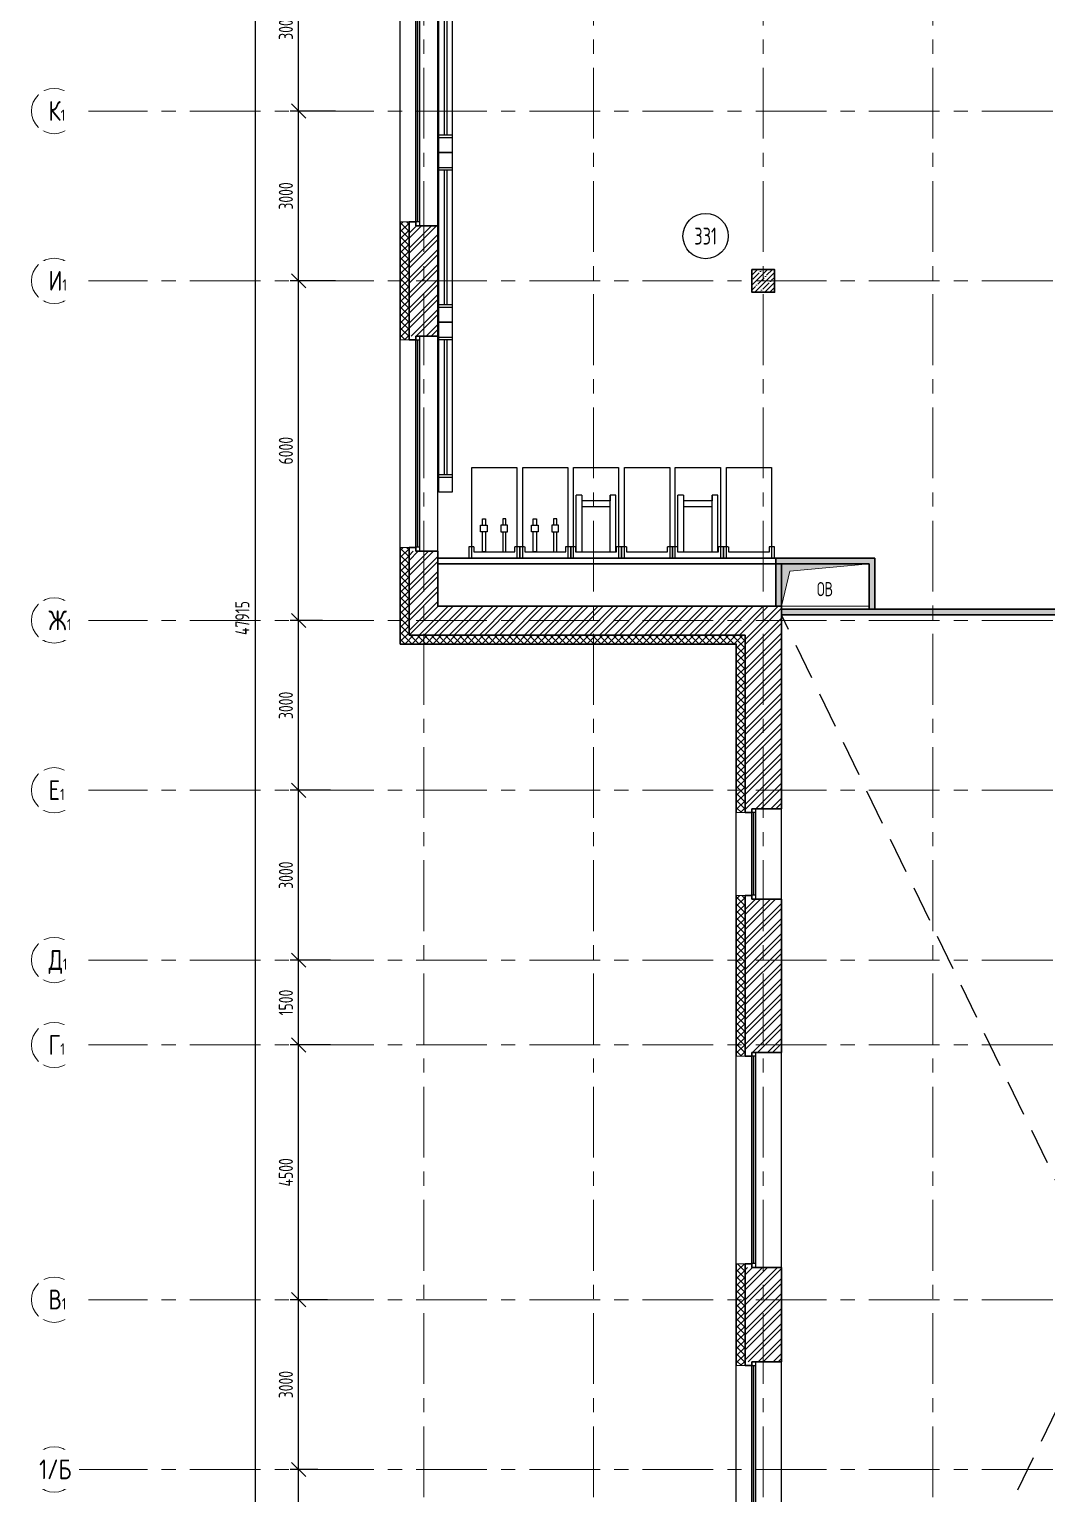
# Model space of a CAD drawing. Header units: millimetres. Extents: x -13407 to 95998, y -2611 to 109495.
# Drawn here: x -13404 to 4581, y 35968 to 61839 of the extents above; entities that cross this region are included whole.
import ezdxf
from ezdxf.enums import TextEntityAlignment as Align

# ---------------------------------------------------------------- set-up
doc = ezdxf.new("R2010")
doc.units = ezdxf.units.MM
doc.linetypes.add('CENTER', pattern=[2, 1.25, -0.25, 0.25, -0.25])
doc.linetypes.add('DASHED', pattern=[19.05, 12.7, -6.35])
for name, color, linetype, lineweight in [('АР_Колонны', 5, 'Continuous', 30), ('АР_Колонны Штрих', 250, 'Continuous', 5), ('АР_Маркер экспликации', 239, 'Continuous', 13), ('АР_Навесной фасад', 5, 'Continuous', 5), ('АР_Номер помещения', 1, 'Continuous', 25), ('АР_Окна', 4, 'Continuous', 0), ('АР_Оси', 193, 'Continuous', 9), ('АР_Оси размеры', 164, 'Continuous', 9), ('АР_Перегородки газоблок', 165, 'Continuous', 30), ('АР_Перегородки газоблок_Штрих', 165, 'Continuous', 5), ('АР_Помещения_площадь', 19, 'Continuous', 9), ('АР_Сущ Несущая стена', 202, 'Continuous', 30), ('АР_Утеплитель', 250, 'Continuous', 9), ('АР_Штриховка кирпич', 250, 'Continuous', 9), ('Спринклеры', 7, 'Continuous', 18)]:
    doc.layers.add(name, color=color, linetype=linetype, lineweight=lineweight)
for name, color, linetype in [('АР_новое окно', 160, 'Continuous'), ('АР_Отверстия', 251, 'Continuous'), ('ТХ_спорт', 40, 'Continuous')]:
    doc.layers.add(name, color=color, linetype=linetype)
doc.styles.add('ICOCPEUR', font='isocpeur.ttf')
doc.styles.add('ISOCPEUR', font='isocpeur.ttf', dxfattribs={"width": 0.7})
doc.styles.get("Standard").update_dxf_attribs({"font": 'arial.ttf'})
doc.styles.add('ГОСТ 2.304', font='isocpeur.ttf', dxfattribs={"width": 0.7})
doc.dimstyles.new('СПДС', dxfattribs={"dimscale": 100, "dimtxt": 2.5, "dimasz": 2.5, "dimexe": 1.5, "dimexo": 0, "dimgap": 1, "dimtad": 1, "dimdec": 0, "dimrnd": 1, "dimtxsty": 'ГОСТ 2.304', "dimblk": 'OBLIQUE', "dimcen": 2.5, "dimdle": 1.5, "dimadec": 0, "dimazin": 2, "dimtfac": 0.75, "dimtdec": 0, "dimtmove": 1, "dimatfit": 3, "dimfxl": 1, "dimtolj": 1, "dimarcsym": 1})
pattern_1 = [(45, (-951676.66, 109617.1), (-132.58252, 132.58252), []), (45, (-951588.28, 109617.1), (-132.58252, 132.58252), [])]

# ---------------------------------------------------------------- blocks, each defined once
blk = doc.blocks.new('*U243')
at = {"layer": 'АР_новое окно', "color": 253, "lineweight": 20}
for p, q in [((0, 3800), (-70, 3800)), ((0, 0), (-70, 0))]:
    blk.add_line(p, q, dxfattribs=at)
at = {"layer": 'АР_новое окно', "color": 253}
for p, q in [((-70, 3800), (-70, 0)), ((-70, 0), (-70, 3800)), ((0, 3730), (-70, 3730)), ((-35, 3730), (-35, 70)), ((0, 3800), (0, 0)), ((0, 70), (-70, 70))]:
    blk.add_line(p, q, dxfattribs=at)
blk = doc.blocks.new('*U244')
at = {"layer": 'АР_новое окно', "color": 253, "lineweight": 20}
for p, q in [((0, 3800), (-70, 3800)), ((0, 0), (-70, 0))]:
    blk.add_line(p, q, dxfattribs=at)
at = {"layer": 'АР_новое окно', "color": 253}
for p, q in [((-70, 3800), (-70, 0)), ((-70, 0), (-70, 3800)), ((0, 3730), (-70, 3730)), ((-35, 3730), (-35, 70)), ((0, 3800), (0, 0)), ((0, 70), (-70, 70))]:
    blk.add_line(p, q, dxfattribs=at)
blk = doc.blocks.new('*U245')
at = {"layer": 'АР_новое окно', "color": 253, "lineweight": 20}
for p, q in [((0, 1600), (-70, 1600)), ((0, 0), (-70, 0))]:
    blk.add_line(p, q, dxfattribs=at)
at = {"layer": 'АР_новое окно', "color": 253}
for p, q in [((-70, 1600), (-70, 0)), ((-70, 0), (-70, 1600)), ((0, 1600), (0, 0)), ((0, 1530), (-70, 1530)), ((-35, 1530), (-35, 70)), ((0, 70), (-70, 70))]:
    blk.add_line(p, q, dxfattribs=at)
blk = doc.blocks.new('_Oblique')
at = {"color": 253, "linetype": 'ByBlock', "lineweight": -2}
blk.add_line((-0.5, -0.5), (0.5, 0.5), dxfattribs=at)
blk = doc.blocks.new('*D267')
at = {"layer": 'АР_Оси размеры', "color": 253, "lineweight": -2, "ltscale": 100, "transparency": 16777216}
for p, q in [((-8643, 33245), (-8643, 36545)), ((-8301, 36395), (-8793, 36395)), ((-8301, 33395), (-8793, 33395))]:
    blk.add_line(p, q, dxfattribs=at)
at = {"layer": 'АР_Оси размеры', "color": 253, "lineweight": -2, "ltscale": 100, "transparency": 16777216, "xscale": 250, "yscale": 250, "zscale": 250}
for p, rotation in [((-8643, 36395), 90), ((-8643, 33395), 270)]:
    blk.add_blockref('_Oblique', p, dxfattribs=dict(at, rotation=rotation))
at = {"layer": 'АР_Оси размеры', "color": 253, "ltscale": 100, "transparency": 16777216, "insert": (-8868, 34895), "char_height": 250, "attachment_point": 5, "rotation": 90, "style": 'ГОСТ 2.304'}
blk.add_mtext('\\A1;3000', dxfattribs=at)
blk = doc.blocks.new('*D268')
at = {"layer": 'АР_Оси размеры', "color": 253, "lineweight": -2, "ltscale": 100, "transparency": 16777216}
for p, q in [((-8134, 39395), (-8793, 39395)), ((-8643, 36245), (-8643, 39545)), ((-8301, 36395), (-8793, 36395))]:
    blk.add_line(p, q, dxfattribs=at)
at = {"layer": 'АР_Оси размеры', "color": 253, "lineweight": -2, "ltscale": 100, "transparency": 16777216, "xscale": 250, "yscale": 250, "zscale": 250}
for p, rotation in [((-8643, 39395), 90), ((-8643, 36395), 270)]:
    blk.add_blockref('_Oblique', p, dxfattribs=dict(at, rotation=rotation))
at = {"layer": 'АР_Оси размеры', "color": 253, "ltscale": 100, "transparency": 16777216, "insert": (-8868, 37895), "char_height": 250, "attachment_point": 5, "rotation": 90, "style": 'ГОСТ 2.304'}
blk.add_mtext('\\A1;3000', dxfattribs=at)
blk = doc.blocks.new('*D269')
at = {"layer": 'АР_Оси размеры', "color": 253, "lineweight": -2, "ltscale": 100, "transparency": 16777216}
for p, q in [((-8643, 39245), (-8643, 44045)), ((-8080, 43895), (-8793, 43895)), ((-8134, 39395), (-8793, 39395))]:
    blk.add_line(p, q, dxfattribs=at)
at = {"layer": 'АР_Оси размеры', "color": 253, "lineweight": -2, "ltscale": 100, "transparency": 16777216, "xscale": 250, "yscale": 250, "zscale": 250}
for p, rotation in [((-8643, 43895), 90), ((-8643, 39395), 270)]:
    blk.add_blockref('_Oblique', p, dxfattribs=dict(at, rotation=rotation))
at = {"layer": 'АР_Оси размеры', "color": 253, "ltscale": 100, "transparency": 16777216, "insert": (-8868, 41645), "char_height": 250, "attachment_point": 5, "rotation": 90, "style": 'ГОСТ 2.304'}
blk.add_mtext('\\A1;4500', dxfattribs=at)
blk = doc.blocks.new('*D270')
at = {"layer": 'АР_Оси размеры', "color": 253, "lineweight": -2, "ltscale": 100, "transparency": 16777216}
for p, q in [((-8643, 43745), (-8643, 45545)), ((-8080, 45395), (-8793, 45395)), ((-8080, 43895), (-8793, 43895))]:
    blk.add_line(p, q, dxfattribs=at)
at = {"layer": 'АР_Оси размеры', "color": 253, "lineweight": -2, "ltscale": 100, "transparency": 16777216, "xscale": 250, "yscale": 250, "zscale": 250}
for p, rotation in [((-8643, 45395), 90), ((-8643, 43895), 270)]:
    blk.add_blockref('_Oblique', p, dxfattribs=dict(at, rotation=rotation))
at = {"layer": 'АР_Оси размеры', "color": 253, "ltscale": 100, "transparency": 16777216, "insert": (-8868, 44645), "char_height": 250, "attachment_point": 5, "rotation": 90, "style": 'ГОСТ 2.304'}
blk.add_mtext('\\A1;1500', dxfattribs=at)
blk = doc.blocks.new('*D271')
at = {"layer": 'АР_Оси размеры', "color": 253, "lineweight": -2, "ltscale": 100, "transparency": 16777216}
for p, q in [((-8219, 48395), (-8793, 48395)), ((-8643, 45245), (-8643, 48545)), ((-8080, 45395), (-8793, 45395))]:
    blk.add_line(p, q, dxfattribs=at)
at = {"layer": 'АР_Оси размеры', "color": 253, "lineweight": -2, "ltscale": 100, "transparency": 16777216, "xscale": 250, "yscale": 250, "zscale": 250}
for p, rotation in [((-8643, 48395), 90), ((-8643, 45395), 270)]:
    blk.add_blockref('_Oblique', p, dxfattribs=dict(at, rotation=rotation))
at = {"layer": 'АР_Оси размеры', "color": 253, "ltscale": 100, "transparency": 16777216, "insert": (-8868, 46895), "char_height": 250, "attachment_point": 5, "rotation": 90, "style": 'ГОСТ 2.304'}
blk.add_mtext('\\A1;3000', dxfattribs=at)
blk = doc.blocks.new('*D272')
at = {"layer": 'АР_Оси размеры', "color": 253, "lineweight": -2, "ltscale": 100, "transparency": 16777216}
for p, q in [((-8643, 48245), (-8643, 51545)), ((-8219, 51395), (-8793, 51395)), ((-8080, 48395), (-8793, 48395))]:
    blk.add_line(p, q, dxfattribs=at)
at = {"layer": 'АР_Оси размеры', "color": 253, "lineweight": -2, "ltscale": 100, "transparency": 16777216, "xscale": 250, "yscale": 250, "zscale": 250}
for p, rotation in [((-8643, 51395), 90), ((-8643, 48395), 270)]:
    blk.add_blockref('_Oblique', p, dxfattribs=dict(at, rotation=rotation))
at = {"layer": 'АР_Оси размеры', "color": 253, "ltscale": 100, "transparency": 16777216, "insert": (-8868, 49895), "char_height": 250, "attachment_point": 5, "rotation": 90, "style": 'ГОСТ 2.304'}
blk.add_mtext('\\A1;3000', dxfattribs=at)
blk = doc.blocks.new('*D273')
at = {"layer": 'АР_Оси размеры', "color": 253, "lineweight": -2, "ltscale": 100, "transparency": 16777216}
for p, q in [((-8643, 51245), (-8643, 57545)), ((-7988, 57395), (-8793, 57395)), ((-8219, 51395), (-8793, 51395))]:
    blk.add_line(p, q, dxfattribs=at)
at = {"layer": 'АР_Оси размеры', "color": 253, "lineweight": -2, "ltscale": 100, "transparency": 16777216, "xscale": 250, "yscale": 250, "zscale": 250}
for p, rotation in [((-8643, 57395), 90), ((-8643, 51395), 270)]:
    blk.add_blockref('_Oblique', p, dxfattribs=dict(at, rotation=rotation))
at = {"layer": 'АР_Оси размеры', "color": 253, "ltscale": 100, "transparency": 16777216, "insert": (-8868, 54395), "char_height": 250, "attachment_point": 5, "rotation": 90, "style": 'ГОСТ 2.304'}
blk.add_mtext('\\A1;6000', dxfattribs=at)
blk = doc.blocks.new('*D274')
at = {"layer": 'АР_Оси размеры', "color": 253, "lineweight": -2, "ltscale": 100, "transparency": 16777216}
for p, q in [((-8643, 57245), (-8643, 60545)), ((-8131, 60395), (-8793, 60395)), ((-7988, 57395), (-8793, 57395))]:
    blk.add_line(p, q, dxfattribs=at)
at = {"layer": 'АР_Оси размеры', "color": 253, "lineweight": -2, "ltscale": 100, "transparency": 16777216, "xscale": 250, "yscale": 250, "zscale": 250}
for p, rotation in [((-8643, 60395), 90), ((-8643, 57395), 270)]:
    blk.add_blockref('_Oblique', p, dxfattribs=dict(at, rotation=rotation))
at = {"layer": 'АР_Оси размеры', "color": 253, "ltscale": 100, "transparency": 16777216, "insert": (-8868, 58895), "char_height": 250, "attachment_point": 5, "rotation": 90, "style": 'ГОСТ 2.304'}
blk.add_mtext('\\A1;3000', dxfattribs=at)
blk = doc.blocks.new('*D275')
at = {"layer": 'АР_Оси размеры', "color": 253, "lineweight": -2, "ltscale": 100, "transparency": 16777216}
for p, q in [((-8131, 63395), (-8793, 63395)), ((-8643, 60245), (-8643, 63545)), ((-7988, 60395), (-8793, 60395))]:
    blk.add_line(p, q, dxfattribs=at)
at = {"layer": 'АР_Оси размеры', "color": 253, "lineweight": -2, "ltscale": 100, "transparency": 16777216, "xscale": 250, "yscale": 250, "zscale": 250}
for p, rotation in [((-8643, 63395), 90), ((-8643, 60395), 270)]:
    blk.add_blockref('_Oblique', p, dxfattribs=dict(at, rotation=rotation))
at = {"layer": 'АР_Оси размеры', "color": 253, "ltscale": 100, "transparency": 16777216, "insert": (-8868, 61895), "char_height": 250, "attachment_point": 5, "rotation": 90, "style": 'ГОСТ 2.304'}
blk.add_mtext('\\A1;3000', dxfattribs=at)
blk = doc.blocks.new('*D279')
at = {"layer": 'АР_Оси размеры', "color": 253, "lineweight": -2, "ltscale": 100, "transparency": 16777216}
for p, q in [((-9469, 75395), (-9263, 75395)), ((-9413, 75545), (-9413, 27330)), ((-9469, 27480), (-9263, 27480))]:
    blk.add_line(p, q, dxfattribs=at)
at = {"layer": 'АР_Оси размеры', "color": 253, "lineweight": -2, "ltscale": 100, "transparency": 16777216, "xscale": 250, "yscale": 250, "zscale": 250}
for p, rotation in [((-9413, 75395), 90), ((-9413, 27480), 270)]:
    blk.add_blockref('_Oblique', p, dxfattribs=dict(at, rotation=rotation))
at = {"layer": 'АР_Оси размеры', "color": 253, "ltscale": 100, "transparency": 16777216, "insert": (-9638, 51438), "char_height": 250, "attachment_point": 5, "rotation": 90, "style": 'ГОСТ 2.304'}
blk.add_mtext('\\A1;47915', dxfattribs=at)
blk = doc.blocks.new('*U344')
at = {"layer": 'АР_Номер помещения', "color": 253}
blk.add_circle((1135, -4684), 400, dxfattribs=at)
at = {"layer": 'АР_Номер помещения', "color": 253, "style": 'ISOCPEUR', "width": 0.7}
blk.add_attdef('НОМЕР_ПОМЕЩЕНИЯ', text='', height=300, dxfattribs=at).set_placement((1135, -4684), align=Align.MIDDLE_CENTER)
at = {"layer": 'АР_Помещения_площадь', "color": 253, "lineweight": 30, "width": 0.7, "flags": 104}
blk.add_attdef('ИМЯ_ПОМЕЩЕНИЯ', text='', height=100, dxfattribs=at).set_placement((158, 1217), align=Align.MIDDLE_CENTER)
blk = doc.blocks.new('*U259')
at = {"layer": 'АР_новое окно', "color": 253, "lineweight": 20}
for p, q in [((0, 3800), (-70, 3800)), ((0, 0), (-70, 0))]:
    blk.add_line(p, q, dxfattribs=at)
at = {"layer": 'АР_новое окно', "color": 253}
for p, q in [((-70, 3800), (-70, 0)), ((-70, 0), (-70, 3800)), ((0, 3730), (-70, 3730)), ((-35, 3730), (-35, 70)), ((0, 3800), (0, 0)), ((0, 70), (-70, 70))]:
    blk.add_line(p, q, dxfattribs=at)
blk = doc.blocks.new('*U260')
at = {"layer": 'АР_новое окно', "color": 253, "lineweight": 20}
for p, q in [((0, 3800), (-70, 3800)), ((0, 0), (-70, 0))]:
    blk.add_line(p, q, dxfattribs=at)
at = {"layer": 'АР_новое окно', "color": 253}
for p, q in [((-70, 3800), (-70, 0)), ((-70, 0), (-70, 3800)), ((0, 3730), (-70, 3730)), ((-35, 3730), (-35, 70)), ((0, 3800), (0, 0)), ((0, 70), (-70, 70))]:
    blk.add_line(p, q, dxfattribs=at)
blk = doc.blocks.new('спорт инвентарь 1')
at = {"color": 253}
blk.add_lwpolyline([(-53, 0), (-852, 0), (-852, 1604), (-53, 1604)], close=True, dxfattribs=at)
for points in [[(-805, 111), (-805, 1112)], [(-704, 1112), (-805, 1112)], [(-704, 1112), (-704, 111)], [(-201, 1112), (-201, 1011), (-704, 1011), (-704, 911), (-201, 911)], [(-201, 111), (-201, 1112)], [(-101, 111), (-101, 1112), (-201, 1112)], [(-815, 201), (-900, 201), (-900, 0), (0, 0), (0, 201), (-90, 201)], [(-815, 201), (-815, 111)], [(-815, 111), (-90, 111)], [(-90, 111), (-90, 201)]]:
    blk.add_lwpolyline(points, dxfattribs=at)
blk = doc.blocks.new('бег дорожка')
at = {"color": 253}
blk.add_lwpolyline([(-53, 0), (-852, 0), (-852, 1604), (-53, 1604)], close=True, dxfattribs=at)
for points in [[(-818, 201), (-903, 201), (-903, 0), (-3, 0), (-3, 201), (-93, 201)], [(-815, 201), (-815, 111)], [(-815, 111), (-90, 111)], [(-90, 111), (-90, 201)]]:
    blk.add_lwpolyline(points, dxfattribs=at)
blk = doc.blocks.new('У127б')
at = {"color": 253, "ltscale": 250.120383}
for points in [[(190072, -190835), (189718, -190835), (189718, -190781), (190072, -190781)], [(190191, -190781), (190303, -190781), (190303, -190835), (190191, -190835)], [(190072, -191141), (189718, -191141), (189718, -191196), (190072, -191195)], [(190191, -191195), (190303, -191195), (190303, -191141), (190191, -191141)]]:
    blk.add_lwpolyline(points, dxfattribs=at)
for points in [[(190191, -190748), (190191, -190867), (190072, -190867), (190072, -190748)], [(190191, -191228), (190191, -191109), (190072, -191109), (190072, -191228)]]:
    blk.add_lwpolyline(points, close=True, dxfattribs=at)
blk = doc.blocks.new('A$C07331677')
at = {"color": 253}
for points in [[(0, 0), (0, 3000), (238, 3000), (238, 0)], [(0, 2688), (0, 2741), (238, 2741), (238, 2688)], [(143, 312), (143, 2688), (90, 2688), (90, 312)], [(0, 265), (0, 312), (238, 312), (238, 265)]]:
    blk.add_lwpolyline(points, close=True, dxfattribs=at)

msp = doc.modelspace()

# ---------------------------------------------------------------- hatches: boundary and pattern name
at = {"layer": 'АР_Колонны Штрих', "ltscale": 100}
h = msp.add_hatch(dxfattribs=at)
h.set_pattern_fill('ANSI35', color=253, scale=500)
h.set_pattern_definition([(45, (-957682.16, 97466.47), (-88.388348, 88.388348), []), (45, (-957593.77, 97466.47), (-88.388348, 88.388348), [156.25, -31.25, 0, -31.25])])
h.paths.add_polyline_path([(-230.1, 57595), (-630.1, 57595), (-630.1, 57195), (-230.1, 57195)])
at = {"layer": 'АР_Перегородки газоблок_Штрих', "ltscale": 100}
h = msp.add_hatch(dxfattribs=at)
h.set_pattern_fill('AR-CONC', color=253, scale=30)
h.set_pattern_definition([(50, (-58072.46, -55205.68), (215.17805, -18.82564), [22.5, -247.5]), (355, (-58072.46, -55205.68), (-41.6254, 225.65764), [18, -198]), (100.45144, (-58054.53, -55207.25), (173.55265, 206.832), [19.12206, -210.34263]), (46.1842, (-58072.46, -55145.68), (320.1724, -49.6558), [33.75, -371.25]), (96.63564, (-58045.78, -55149.82), (280.3986, 292.2356), [28.6831, -315.5141]), (351.18416, (-58072.46, -55145.68), (280.3986, 292.2356), [27, -297]), (21, (-58042.46, -55160.68), (179.07212, -120.78567), [22.5, -247.5]), (326, (-58042.46, -55160.68), (72.9946, 217.545), [18, -198]), (71.45144, (-58027.54, -55170.75), (252.0667, 96.75935), [19.12206, -210.34263]), (37.5, (-58072.46, -55205.68), (3.647957, 99.868156), [0, -195.6, 0, -201, 0, -198.75]), (7.5, (-58072.46, -55205.68), (78.92086, 118.32351), [0, -114.6, 0, -191.1, 0, -75.75]), (327.5, (-58139.36, -55205.68), (160.14673, -6.76646), [0, -75, 0, -234, 0, -310.5]), (317.5, (-58169.36, -55205.68), (174.95585, 30.0315), [0, -97.5, 0, -155.4, 0, -220.5])])
h.paths.add_polyline_path([(-110.2, 51645), (-110.2, 51495), (-110.2, 51525), (-110.2, 51645), (-110.2, 51595), (1439.8, 51595), (1439.8, 52395), (-110.2, 52395), (-110.2, 51645), (-210.2, 51645), (-210.2, 52495), (1547, 52495), (1539.8, 51595), (5377.6, 51595), (5369.9, 51895), (5489.9, 51895), (5489.9, 51595), (11369.6, 51595), (11369.9, 51595), (11369.9, 51495), (5769.9, 51495), (5769.9, 51595), (5369.9, 51595), (5369.9, 51495), (-110.2, 51495), (-110.2, 51645), (-110.2, 51645), (-110.2, 51525), (-110.2, 51645)])
at = {"layer": 'АР_Утеплитель', "ltscale": 100}
h = msp.add_hatch(dxfattribs=at)
h.set_pattern_fill('ANSI37', color=253, scale=700)
h.set_pattern_definition([(45, (-982730.03, 92247.145), (-61.871843, 61.871843), []), (135, (-982730.03, 92247.145), (-61.871843, -61.871843), [])])
h.paths.add_polyline_path([(-6689.9, 58435), (-6690.1, 56355), (-6840.1, 56355), (-6839.9, 58435)])
h = msp.add_hatch(dxfattribs=at)
h.set_pattern_fill('ANSI37', color=253, scale=700)
h.set_pattern_definition([(45, (-976790.155, 83896.855), (-61.871843, 61.871843), []), (135, (-976790.155, 83896.855), (-61.871843, -61.871843), [])])
h.paths.add_polyline_path([(-750.2, 51135), (-750.2, 48004.7), (-900.2, 48004.7), (-900.2, 50985), (-6840.1, 50985), (-6840.1, 52685), (-6690.1, 52685), (-6690.1, 51135)])
h = msp.add_hatch(dxfattribs=at)
h.set_pattern_fill('ANSI37', color=253, scale=700)
h.set_pattern_definition([(45, (-976790.155, 79592.145), (-61.871843, 61.871843), []), (135, (-976790.155, 79592.145), (-61.871843, -61.871843), [])])
h.paths.add_polyline_path([(-750.2, 46534.7), (-750.2, 43700), (-900.2, 43700), (-900.2, 46534.7)])
h = msp.add_hatch(dxfattribs=at)
h.set_pattern_fill('ANSI37', color=253, scale=700)
h.set_pattern_definition([(45, (-976790.155, 74122.145), (-61.871843, 61.871843), []), (135, (-976790.155, 74122.145), (-61.871843, -61.871843), [])])
h.paths.add_polyline_path([(-750.2, 40030), (-750.2, 38230), (-900.2, 38230), (-900.2, 40030)])
at = {"layer": 'АР_Штриховка кирпич', "ltscale": 100}
h = msp.add_hatch(dxfattribs=at)
h.set_pattern_fill('ANSI32', color=253, scale=500)
h.set_pattern_definition([(45, (-951676.66, 112657.1), (-132.58252, 132.58252), []), (45, (-951588.28, 112657.1), (-132.58252, 132.58252), [])])
h.paths.add_polyline_path([(-6180.1, 58370), (-6690.1, 58370), (-6690.1, 56420), (-6180.1, 56420)])
h = msp.add_hatch(dxfattribs=at)
h.set_pattern_fill('ANSI32', color=253, scale=500)
h.set_pattern_definition(pattern_1)
h.paths.add_polyline_path([(-6180.1, 52620), (-6690.1, 52620), (-6690.1, 51135), (-750.2, 51135), (-750.1, 51135), (-110.1, 51135), (-110.2, 51645), (-6180.1, 51645)])
h = msp.add_hatch(dxfattribs=at)
h.set_pattern_fill('ANSI32', color=253, scale=500)
h.set_pattern_definition(pattern_1)
h.paths.add_polyline_path([(-110.1, 51136.8), (-750.1, 51136.8), (-750.2, 48069.7), (-110.2, 48069.7)])
h = msp.add_hatch(dxfattribs=at)
h.set_pattern_fill('ANSI32', color=253, scale=500)
h.set_pattern_definition(pattern_1)
h.paths.add_polyline_path([(-110.2, 46469.7), (-750.2, 46469.7), (-750.1, 43765), (-110.1, 43765)])
h = msp.add_hatch(dxfattribs=at)
h.set_pattern_fill('ANSI32', color=253, scale=500)
h.set_pattern_definition(pattern_1)
h.paths.add_polyline_path([(-110.2, 39965), (-750.2, 39965), (-750.2, 38295), (-110.2, 38295)])
at = {"layer": 'Спринклеры', "ltscale": 100}
h = msp.add_hatch(dxfattribs=at)
h.set_pattern_fill('ANSI31', color=253)
h.set_pattern_definition([(45, (-58072.45853, -55205.68246), (-0.08838834765, 0.08838834765), [])])
h.paths.add_polyline_path([(1439.8, 52395), (-110.2, 52395), (-110.2, 51645), (38.5, 52268.1)])

# ---------------------------------------------------------------- linework, layer by layer
at = {"color": 253, "linetype": 'DASHED', "ltscale": 50}
for p, q in [((11249.8, 28102.4), (-110.2, 51495)), ((-110.2, 27480), (11569.9, 51395))]:
    msp.add_line(p, q, dxfattribs=at)
at = {"layer": 'АР_Колонны', "color": 253, "ltscale": 100}
msp.add_lwpolyline([(-630.1, 57595), (-230.1, 57595), (-230.1, 57195), (-630.1, 57195)], close=True, dxfattribs=at)
at = {"layer": 'АР_Навесной фасад', "color": 253, "ltscale": 100}
for points in [[(-6689.7, 58435), (-6850.1, 58435)], [(-6689.7, 56355), (-6850.1, 56355)], [(-6689.7, 52685), (-6850.1, 52685)], [(-750.2, 48004.7), (-910.2, 48004.7)], [(-750.2, 46534.7), (-910.2, 46534.7)], [(-750.2, 43700), (-910.2, 43700)], [(-750.2, 40030), (-910.2, 40030)], [(-750.2, 38230), (-910.2, 38230)]]:
    msp.add_lwpolyline(points, dxfattribs=at)
at = {"layer": 'АР_новое окно', "color": 253, "ltscale": 100}
for p, q in [((-6850.1, 50975), (-6850.1, 63815)), ((-6840.1, 56355), (-6840.1, 58435)), ((-6840.1, 50985), (-6840.1, 52685)), ((-6850.1, 50975), (-910.2, 50975)), ((-6840.1, 50985), (-900.2, 50985)), ((-900.2, 48004.7), (-900.2, 50985)), ((-900.2, 43700), (-900.2, 46534.7)), ((-900.2, 38230), (-900.2, 40030))]:
    msp.add_line(p, q, dxfattribs=at)
at = {"layer": 'АР_новое окно', "color": 253}
for p, q in [((-6180.1, 58370), (-6180.1, 62170)), ((-6180.1, 52620), (-6180.1, 56420)), ((-910.2, 26680), (-910.2, 50975)), ((-110.2, 46469.7), (-110.2, 48069.7)), ((-110.2, 39965), (-110.2, 43765)), ((-110.2, 34495), (-110.2, 38295))]:
    msp.add_line(p, q, dxfattribs=at)
at = {"layer": 'АР_Окна', "color": 253, "lineweight": 15, "ltscale": 100}
msp.add_line((-6180.1, 61320), (-6180.1, 62630), dxfattribs=at)
at = {"layer": 'АР_Оси', "color": 253, "linetype": 'CENTER', "ltscale": 1000}
for p, q in [((-6430.1, 79157.5), (-6430.1, 23425.1)), ((-3430.1, 79157.5), (-3430.1, 23425.1)), ((-430.1, 79157.5), (-430.1, 23425.1)), ((2569.9, 79157.5), (2569.9, 23425.1)), ((-12563.8, 60395), (70614.6, 60395)), ((-12563.8, 57395), (70614.6, 57395)), ((-12563.8, 51395), (70614.6, 51395)), ((-12563.8, 48395), (70614.6, 48395)), ((-12563.8, 45395), (70614.6, 45395)), ((-12563.8, 43895), (70614.6, 43895)), ((-12563.8, 39395), (70614.6, 39395)), ((-12563.8, 36395), (70614.6, 36395))]:
    msp.add_line(p, q, dxfattribs=at)
at = {"layer": 'АР_Оси', "color": 253, "ltscale": 0.5}
for centre in [(-12963.8, 60395), (-12963.8, 57395), (-12963.8, 51395), (-12963.8, 48395), (-12963.8, 45395), (-12963.8, 43895), (-12963.8, 39395), (-12963.8, 36395)]:
    msp.add_circle(centre, 400, dxfattribs=at)
at = {"layer": 'АР_Перегородки газоблок', "color": 253, "ltscale": 100}
for p, q in [((1539.8, 52495), (-6180.1, 52495)), ((1439.8, 52395), (-6180.1, 52395)), ((-210.2, 52495), (-210.2, 51645)), ((-110.2, 52395), (-110.2, 51645)), ((1439.8, 51595), (1439.8, 52395)), ((1539.8, 51595), (1539.8, 52495))]:
    msp.add_line(p, q, dxfattribs=at)
for points in [[(-110.2, 51595), (11769.9, 51595)], [(-110.2, 51495), (5369.9, 51495)]]:
    msp.add_lwpolyline(points, dxfattribs=at)
at = {"layer": 'АР_Сущ Несущая стена', "color": 253, "lineweight": 15, "ltscale": 100}
for p, q in [((-6571.1, 58370), (-6571.1, 62170)), ((-6571.1, 52620), (-6571.1, 56420)), ((-631.3, 46469.7), (-631.3, 48069.7)), ((-631.3, 39965), (-631.3, 43765)), ((-631.3, 34495), (-631.3, 38295))]:
    msp.add_line(p, q, dxfattribs=at)
at = {"layer": 'АР_Сущ Несущая стена', "color": 253, "ltscale": 100}
for p, q in [((-6690.1, 56355), (-6690.1, 58435)), ((-6571.1, 58435), (-6690.1, 58435)), ((-6571.1, 58370), (-6571.1, 58435)), ((-6571.1, 58370), (-6180.1, 58370)), ((-6180.1, 56420), (-6180.1, 58370)), ((-6571.1, 56420), (-6180.1, 56420)), ((-6571.1, 56355), (-6571.1, 56420)), ((-6571.1, 56355), (-6690.1, 56355)), ((-6690.1, 51135), (-6690.1, 52685)), ((-6571.1, 52685), (-6690.1, 52685)), ((-6571.1, 52620), (-6571.1, 52685)), ((-6571.1, 52620), (-6180.1, 52620)), ((-6180.1, 51645), (-6180.1, 52620)), ((-6180.1, 51645), (-110.2, 51645)), ((-110.2, 48069.7), (-110.2, 51645)), ((-6690.1, 51135), (-750.2, 51135)), ((-750.2, 48165), (-750.2, 51135)), ((-750.2, 48479), (-750.2, 48004.7)), ((-631.3, 48004.7), (-750.2, 48004.7)), ((-631.3, 48069.7), (-110.2, 48069.7)), ((-631.3, 48004.7), (-631.3, 48069.7)), ((-750.2, 43700), (-750.2, 46534.7)), ((-631.3, 46534.7), (-750.2, 46534.7)), ((-631.3, 46469.7), (-631.3, 46534.7)), ((-631.3, 46469.7), (-110.2, 46469.7)), ((-110.2, 43765), (-110.2, 46469.7)), ((-631.3, 43765), (-110.2, 43765)), ((-631.3, 43765), (-110.2, 43765)), ((-631.3, 43765), (-110.2, 43765)), ((-631.3, 43700), (-631.3, 43765)), ((-631.3, 43700), (-750.2, 43700)), ((-750.2, 38230), (-750.2, 40030)), ((-631.3, 40030), (-750.2, 40030)), ((-631.3, 39965), (-631.3, 40030)), ((-631.3, 39965), (-110.2, 39965)), ((-110.2, 38295), (-110.2, 39965)), ((-631.3, 38295), (-110.2, 38295)), ((-631.3, 38295), (-110.2, 38295)), ((-631.3, 38295), (-110.2, 38295)), ((-631.3, 38230), (-631.3, 38295)), ((-631.3, 38230), (-750.2, 38230))]:
    msp.add_line(p, q, dxfattribs=at)
at = {"layer": 'Спринклеры', "color": 253}
msp.add_lwpolyline([(-110.2, 51645), (1439.8, 51645), (1439.8, 52395), (-110.2, 52395)], close=True, dxfattribs=at)
msp.add_lwpolyline([(-110.2, 51645), (38.5, 52268.1), (1439.8, 52395)], dxfattribs=at)

# ---------------------------------------------------------------- block references
at = {"layer": 'АР_Маркер экспликации', "color": 253}
ref = msp.add_blockref('*U344', (-2584.3, 62869.8), dxfattribs=at)
ref.add_attrib('НОМЕР_ПОМЕЩЕНИЯ', '331', dxfattribs={"layer": 'АР_Номер помещения', "color": 253, "height": 300, "style": 'ISOCPEUR', "width": 0.7}).set_placement((-1449.1, 58186.2), align=Align.MIDDLE_CENTER)
at = {"layer": 'АР_новое окно', "color": 253, "xscale": -1, "rotation": 180}
for name, p in [('*U260', (-6501.1, 62170)), ('*U259', (-6501.1, 56420)), ('*U245', (-561.3, 48069.7)), ('*U244', (-561.3, 43765)), ('*U243', (-561.3, 38295))]:
    msp.add_blockref(name, p, dxfattribs=at)
at = {"layer": 'ТХ_спорт', "color": 253, "ltscale": 250.120383}
for name, p, rotation in [('A$C07331677', (-5925.9, 62662.6), 180), ('A$C07331677', (-5925.9, 59662.6), 180), ('A$C07331677', (-5925.9, 56662.6), 180), ('У127б', (-196175.9, -137111.7), 90.00000000000001), ('У127б', (-195275.9, -137111.8), 90.00000000000001)]:
    msp.add_blockref(name, p, dxfattribs=dict(at, rotation=rotation))
for name, p in [('бег дорожка', (-4730.3, 52495)), ('бег дорожка', (-3830.2, 52495)), ('спорт инвентарь 1', (-2932.9, 52495)), ('бег дорожка', (-2030.2, 52495)), ('спорт инвентарь 1', (-1132.8, 52495)), ('бег дорожка', (-230.2, 52495))]:
    msp.add_blockref(name, p, dxfattribs=at)

# ---------------------------------------------------------------- texts
at = {"layer": 'АР_Отверстия', "color": 253, "ltscale": 100, "insert": (660, 51948.8), "char_height": 250, "attachment_point": 5, "line_spacing_factor": 0.7, "style": 'ICOCPEUR'}
msp.add_mtext('\\A1;{\\W0.7;ОВ}', dxfattribs=at)

# ---------------------------------------------------------------- dimensions: what is measured, and where the dimension line sits
at = {"layer": 'АР_Оси размеры', "color": 253, "ltscale": 100}
for base, p1, p2, picture, middle in [((-9413.3, 27480), (-9469.1, 75395), (-9469.1, 27480), '*D279', (-9638.3, 51437.5)), ((-8642.7, 63395), (-7988.5, 60395), (-8131.5, 63395), '*D275', (-8867.7, 61895)), ((-8642.7, 60395), (-7988.5, 57395), (-8131.5, 60395), '*D274', (-8867.7, 58895)), ((-8642.7, 57395), (-8219.3, 51395), (-7988.5, 57395), '*D273', (-8867.7, 54395)), ((-8642.7, 51395), (-8079.8, 48395), (-8219.3, 51395), '*D272', (-8867.7, 49895)), ((-8642.7, 48395), (-8079.8, 45395), (-8219.3, 48395), '*D271', (-8867.7, 46895)), ((-8642.7, 45395), (-8079.8, 43895), (-8079.8, 45395), '*D270', (-8867.7, 44645)), ((-8642.7, 43895), (-8133.8, 39395), (-8079.8, 43895), '*D269', (-8867.7, 41645)), ((-8642.7, 39395), (-8300.8, 36395), (-8133.8, 39395), '*D268', (-8867.7, 37895)), ((-8642.7, 36395), (-8300.8, 33395), (-8300.8, 36395), '*D267', (-8867.7, 34895))]:
    dim = msp.add_linear_dim(base=base, p1=p1, p2=p2, angle=90, dimstyle='СПДС', override={"dimclrd": 253, "dimclre": 253, "dimclrt": 253}, dxfattribs=at)
    dim.commit()
    dim.dimension.update_dxf_attribs({"geometry": picture, "text_midpoint": middle})

# ---------------------------------------------------------------- next in the draw order: texts
at = {"layer": 'АР_Оси', "color": 253, "char_height": 350, "width": 528.82, "attachment_point": 1, "line_spacing_factor": 1.149209, "style": 'ГОСТ 2.304', "bg_fill": 2}
for s, insert in [('{\\W0.8;К\\H0.57143x;1}', (-13063.6, 60572.8)), ('{\\W0.8;И\\H0.57143x;1}', (-13063.6, 57572.8)), ('{\\W0.8;Ж\\H0.57143x;1}', (-13063.6, 51572.8)), ('{\\W0.8;Е\\H0.57143x;1}', (-13063.6, 48572.8)), ('{\\W0.8;Д\\H0.57143x;1}', (-13063.6, 45572.8)), ('{\\W0.8;Г\\H0.57143x;1}', (-13063.6, 44072.8)), ('{\\W0.8;В\\H0.57143x;1}', (-13063.6, 39572.8)), ('{\\W0.8;1/Б}', (-13228.5, 36572.8))]:
    msp.add_mtext(s, dxfattribs=dict(at, insert=insert))

doc.saveas('drawing.dxf')
